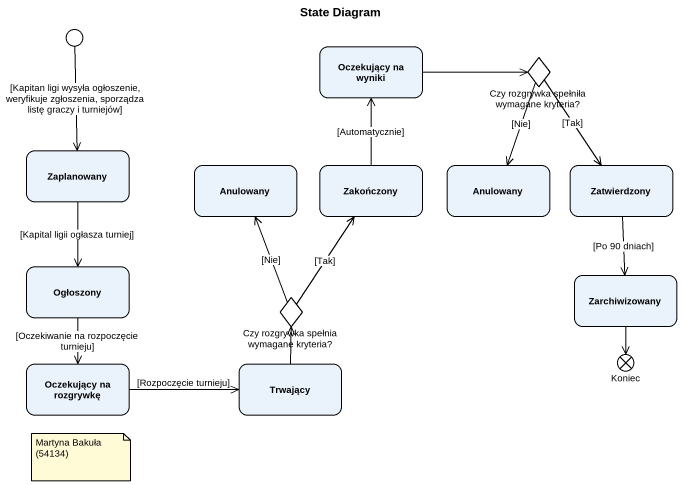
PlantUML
@startuml
title State Diagram
hide empty description
state entry1 <<choice>>
state "Oczekujący na wyniki" as Oczekujący_na_wyniki
state "Czy rozgrywka spełniła wymagane kryteria?" as Czy_rozgrywka_spełniła <<choice>>
state Zaplanowany
state Anulowany
state Zakończony
state "Anulowany" as Anulowany_2
state Zatwierdzony
state Ogłoszony
state "Czy rozgrywka spełnia wymagane kryteria?" as Czy_rozgrywka_spełnia <<choice>>
state Zarchiwizowany
state "Oczekujący na rozgrywkę" as Oczekujący_na_rozgrywkę
state Trwający
state Koniec <<end>>
entry1 --> Zaplanowany : [Kapitan ligi wysyła ogłoszenie, weryfikuje zgłoszenia, sporządza listę graczy i turniejów]
Oczekujący_na_wyniki -right-> Czy_rozgrywka_spełniła
Czy_rozgrywka_spełniła --> Anulowany_2 : [Nie]
Czy_rozgrywka_spełniła --> Zatwierdzony : [Tak]
Zaplanowany --> Ogłoszony : [Kapital ligii ogłasza turniej]
Zakończony -up-> Oczekujący_na_wyniki : [Automatycznie]
Zatwierdzony --> Zarchiwizowany : [Po 90 dniach]
Ogłoszony --> Oczekujący_na_rozgrywkę : [Oczekiwanie na rozpoczęcie turnieju]
Czy_rozgrywka_spełnia -up-> Anulowany : [Nie]
Czy_rozgrywka_spełnia -up-> Zakończony : [Tak]
Zarchiwizowany --> Koniec
Oczekujący_na_rozgrywkę -right-> Trwający : [Rozpoczęcie turnieju]
Trwający -up-> Czy_rozgrywka_spełnia
note as N1
  Martyna Bakuła (54134)
end note
@enduml
